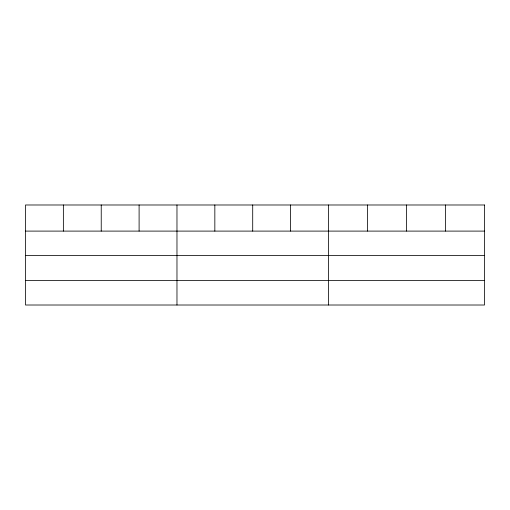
<?xml version="1.0" encoding="UTF-8"?>
<svg xmlns="http://www.w3.org/2000/svg" width="510" height="510" viewBox="0 0 510 510"><rect width="100%" height="100%" fill="white"/><g stroke="black" fill="none" stroke-linecap="round" stroke-linejoin="round"><path stroke-width="0.76" d="M25.5 231.1L484.5 231.1M25.5 255.491L484.5 255.491M25.5 280.621L484.5 280.621M445.485 204.988L445.485 231.1M406.47 204.988L406.47 231.1M367.455 204.988L367.455 231.1M328.44 204.988L328.44 305.012M290.572 204.988L290.572 231.1M252.705 204.988L252.705 231.1M214.837 204.988L214.837 231.1M176.97 204.988L176.97 305.012M139.102 204.988L139.102 231.1M101.235 204.988L101.235 231.1M63.367 204.988L63.367 231.1M484.5 204.988L25.5 204.988L25.5 305.012L484.5 305.012L484.5 204.988"/></g></svg>
